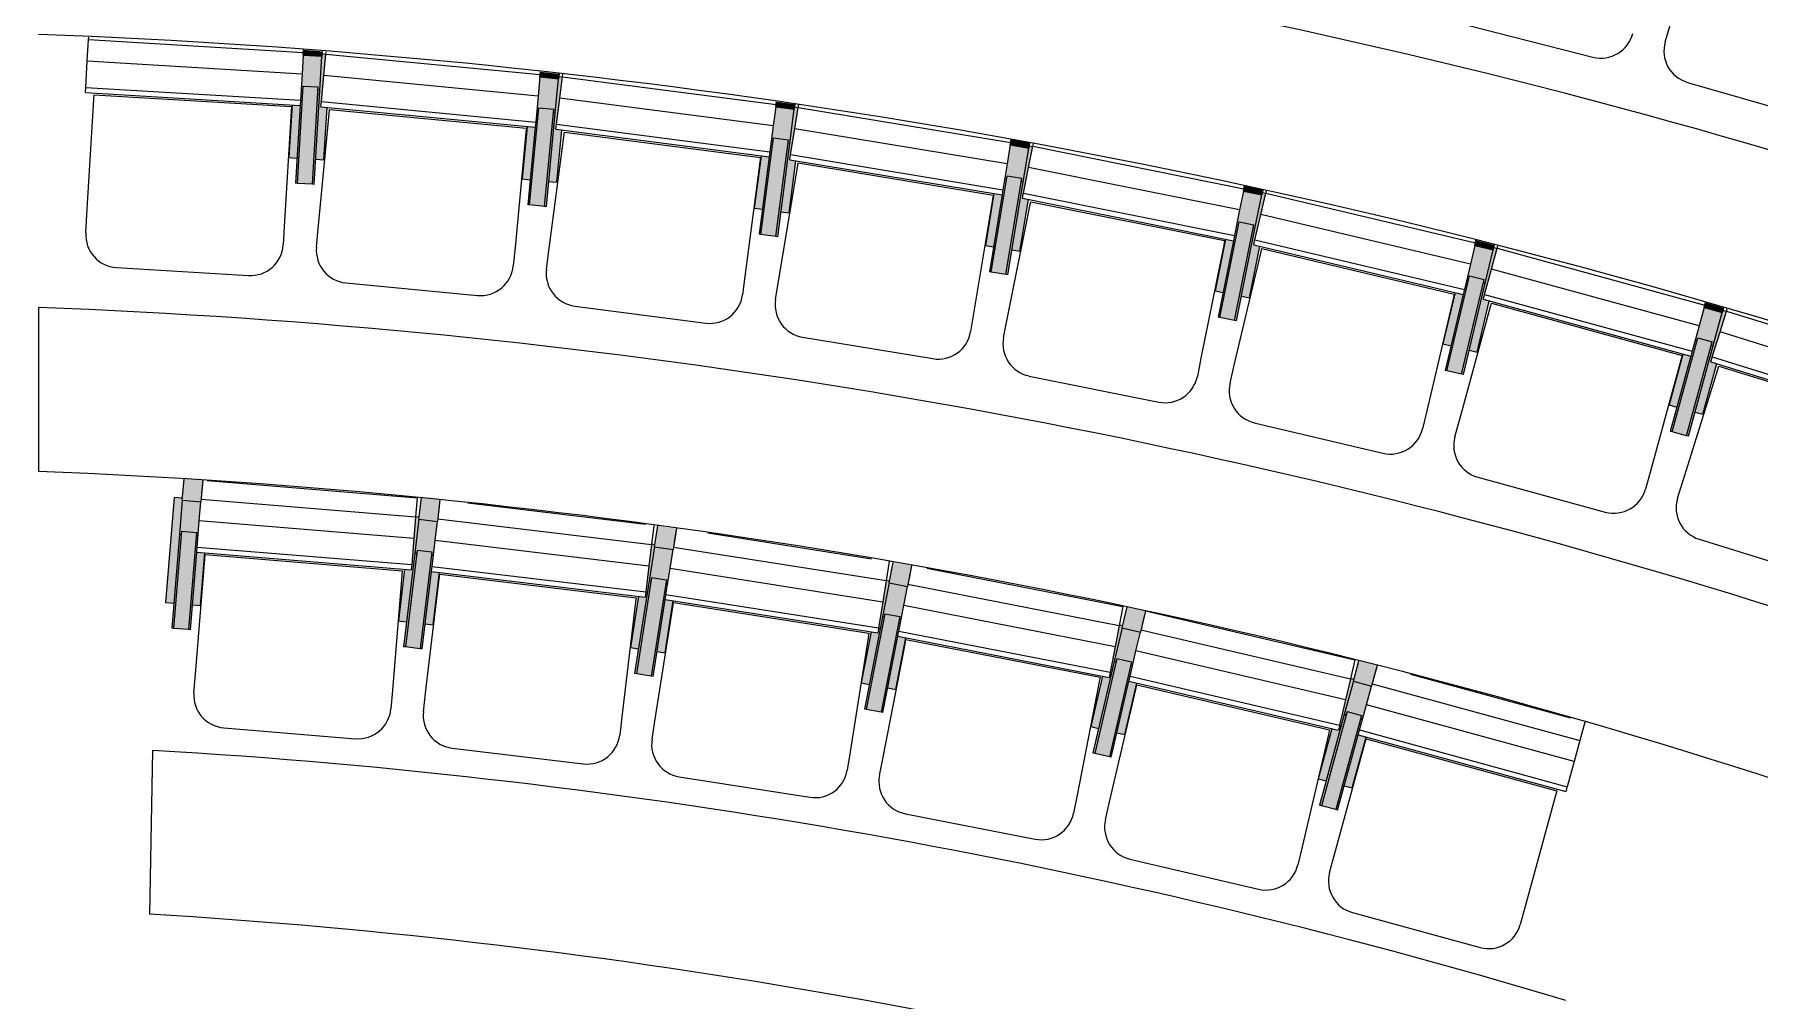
# Model space of a CAD drawing. Header units: millimetres. Extents: x 90978 to 295199, y -4084 to 97293.
# Drawn here: x 211489 to 215176, y 18647 to 20712 of the extents above; entities that cross this region are included whole.
import ezdxf

# ---------------------------------------------------------------- set-up
doc = ezdxf.new("R2010")
doc.units = ezdxf.units.MM
doc.header["$MEASUREMENT"] = 0
doc.layers.add('CSM-STL-XX-ZZ-M3-A-XXXX-00001_detached _19_04_21__rvt-1-Level 0$0$I-FURN', color=8, linetype='CONTINUOUS', lineweight=9)

msp = doc.modelspace()

# ---------------------------------------------------------------- hatches: boundary and pattern name
at = {"layer": 'CSM-STL-XX-ZZ-M3-A-XXXX-00001_detached _19_04_21__rvt-1-Level 0$0$I-FURN'}
h = msp.add_hatch(color=256, dxfattribs=at)
h.paths.add_polyline_path([(212107.8, 20444.1), (212114.6, 20556), (212101.3, 20557.3), (212111.9, 20669.2), (212103.9, 20669.7), (212090.3, 20445.1), (212099.2, 20444.6)], flags=0)
h.paths.add_polyline_path([(212050.4, 20447.5), (212057.2, 20560.1), (212039.7, 20560.1), (212032.9, 20448.6), (212047.2, 20447.7)], flags=0)
for points in [[(212099.2, 20592.1), (212103.6, 20665.4), (212063.7, 20667.8), (212059.6, 20594.5), (212063.3, 20595.2), (212064, 20601.6), (212095.7, 20599.7), (212095.7, 20593.2)], [(212103.6, 20665.4), (212104.3, 20675.7), (212064.4, 20678.9), (212063.7, 20667.8)], [(212602.3, 20544.2), (212609.3, 20617.3), (212569.4, 20621.1), (212562.9, 20548), (212566.5, 20548.6), (212567.1, 20555), (212599.1, 20551.9), (212599.1, 20545.3), (212600.1, 20545)], [(212609.3, 20617.3), (212610.2, 20627.6), (212570.5, 20632), (212569.4, 20621.1)], [(212051.1, 20393.6), (212063.3, 20595.2), (212059.3, 20594.5), (212047.2, 20393.8)], [(212083.2, 20391.6), (212095.7, 20599.7), (212063.7, 20601.6), (212051.1, 20393.6)], [(212087.1, 20391.4), (212099.2, 20592.1), (212095.3, 20593.3), (212083.2, 20391.6)], [(212547.4, 20347.5), (212566.5, 20548.6), (212562.5, 20548), (212543.5, 20347.9)], [(212579.4, 20344.4), (212599.1, 20551.9), (212567.1, 20555), (212547.4, 20347.5), (212562.9, 20346)], [(212583.3, 20344.1), (212602.3, 20544.2), (212598.4, 20545), (212579.4, 20344.4)], [(213103.5, 20479), (213112.7, 20551.9), (213073.3, 20557), (213064.3, 20484.2), (213068, 20485.8), (213068.6, 20491), (213100.5, 20486.8), (213100.5, 20480.2), (213102.9, 20479.2)], [(213112.9, 20551.9), (213114.3, 20562.6), (213074.7, 20568.1), (213073.3, 20557), (213112.7, 20551.9)], [(213041.8, 20284.3), (213067.8, 20484.6), (213063.8, 20484.2), (213037.9, 20284.8), (213039.2, 20284.6)], [(213073.6, 20280.2), (213100.5, 20486.8), (213068.6, 20491), (213041.8, 20284.3)], [(213077.5, 20279.7), (213102.9, 20479.2), (213099.7, 20480.5), (213073.6, 20280.2)], [(213602, 20396.6), (213613.7, 20469.1), (213574.6, 20475.6), (213563.3, 20403.2), (213566.6, 20403.4), (213567.9, 20409.7), (213599.4, 20404.5), (213599.4, 20397.7)], [(213614, 20469.1), (213615.9, 20480.7), (213576.5, 20487.4), (213574.6, 20475.6), (213612, 20469.4)], [(213533.7, 20204.1), (213566.6, 20403.4), (213562.6, 20403.1), (213529.8, 20204.8)], [(213565.4, 20198.9), (213599.4, 20404.5), (213567.7, 20409.7), (213533.7, 20204.1), (213536.5, 20203.7)], [(213569.3, 20198.2), (213602, 20396.6), (213598.3, 20398.2), (213565.4, 20198.9), (213567.9, 20198.5)], [(214112, 20369), (214114.1, 20379.6), (214075.1, 20388.5), (214072.8, 20376.9)], [(214097.5, 20297), (214112, 20369), (214072.8, 20376.9), (214059.1, 20304.9), (214062.3, 20305.1), (214064.7, 20311.1), (214095.1, 20305), (214093.8, 20298.8), (214095.1, 20298.2)], [(214022.6, 20107), (214062.3, 20305.1), (214058.3, 20304.9), (214018.7, 20107.8)], [(214054, 20100.7), (214094.8, 20305.1), (214063.5, 20310.8), (214022.6, 20107), (214053.3, 20100.9)], [(214057.9, 20099.9), (214097.5, 20297), (214093.8, 20298.8), (214054, 20100.7)], [(214589.2, 20180.4), (214606.2, 20251.9), (214567.3, 20261.1), (214551.3, 20189.7), (214554.4, 20189.7), (214555.9, 20195.9), (214587.1, 20188.5), (214585.6, 20182.3), (214587.1, 20181.5)], [(214606.2, 20251.9), (214608.6, 20262), (214569.8, 20272), (214567.3, 20261.1)], [(214507.8, 19993.1), (214554.4, 20189.7), (214550.3, 20189.6), (214503.9, 19994)], [(214539, 19985.7), (214587.1, 20188.5), (214555.9, 20195.9), (214507.8, 19993.1), (214535, 19986.7)], [(214542.9, 19984.8), (214588.4, 20180.9), (214585.6, 20182.3), (214539, 19985.7)], [(215076.7, 20046.9), (215096.1, 20117.8), (215057.5, 20128.4), (215039.2, 20057.5), (215042.1, 20057.4), (215043.8, 20063.6), (215074.8, 20055.1), (215073.1, 20048.9), (215074.8, 20048)], [(215096.1, 20117.8), (215098.8, 20127.7), (215060.4, 20138.9), (215057.5, 20128.4)], [(214988.8, 19862.6), (215042.1, 20057.4), (215038.1, 20057.4), (214985, 19863.6)], [(215019.8, 19854.1), (215074.8, 20055.1), (215043.8, 20063.6), (214988.8, 19862.6), (215012.4, 19856.1)], [(215023.6, 19853.1), (215076.7, 20046.9), (215073.1, 20048.9), (215019.8, 19854.1)], [(211844.9, 19713.1), (211848.7, 19759.4), (211808.8, 19761.5), (211805, 19716.4), (211836, 19713.9)], [(211838.9, 19639.9), (211844.9, 19713.1), (211805, 19716.4), (211799, 19643.2), (211803, 19643.9), (211803.5, 19650.2), (211835.6, 19647.6), (211836, 19640.9), (211837.7, 19640.3)], [(212350.3, 19671.3), (212355.8, 19717.2), (212316.1, 19721.6), (212310.6, 19676.1)], [(211818.5, 19439.9), (211835.6, 19647.6), (211803.5, 19650.2), (211786.4, 19442.5)], [(212341.6, 19598.4), (212350.3, 19671.3), (212310.6, 19676.1), (212301.9, 19603.1), (212305.9, 19603.6), (212307.2, 19609.9), (212338.6, 19606.2), (212338.6, 19599.5), (212339.9, 19599)], [(212853.9, 19610.9), (212861, 19655.9), (212821.3, 19661.5), (212814.4, 19617.1)], [(211786.4, 19442.5), (211803, 19643.9), (211799, 19643.2), (211782.5, 19442.9)], [(211822.4, 19439.6), (211838.9, 19639.9), (211835, 19641.2), (211818.5, 19439.9)], [(212842.5, 19538.3), (212853.9, 19610.9), (212814.4, 19617.1), (212803, 19544.5), (212807, 19544.9), (212808, 19551.2), (212839.7, 19546.2), (212839.7, 19539.5), (212840.3, 19539.2)], [(212281.9, 19403), (212305.9, 19603.6), (212301.9, 19603.1), (212278, 19403.5)], [(212313.8, 19399.2), (212337.5, 19606.3), (212306.7, 19610), (212281.9, 19403), (212311, 19399.6)], [(212317.7, 19398.8), (212341.6, 19598.4), (212337.8, 19599.8), (212313.8, 19399.2)], [(213354.8, 19531.9), (213363.6, 19577), (213324.2, 19583.7), (213315.6, 19539.6)], [(212775.6, 19345.3), (212807, 19544.9), (212803, 19544.5), (212771.7, 19345.9), (212773.8, 19345.6)], [(212807.4, 19340.3), (212838.9, 19546.3), (212808, 19551.2), (212775.6, 19345.3)], [(212811.3, 19339.7), (212842.5, 19538.3), (212838.7, 19539.9), (212807.4, 19340.3)], [(213340.8, 19459.8), (213354.8, 19531.9), (213315.6, 19539.4), (213301.9, 19467.5), (213305.6, 19467.7), (213306.8, 19474), (213338.3, 19467.8), (213338.1, 19461.1), (213338.3, 19461)], [(213266.9, 19269.4), (213305.6, 19467.7), (213301.5, 19467.5), (213263, 19270.2)], [(213298.4, 19263.3), (213338.1, 19467.9), (213306.8, 19474), (213266.9, 19269.4), (213270.7, 19268.7)], [(213852.6, 19434.6), (213863.3, 19480.3), (213824, 19488.3), (213813.6, 19443.7), (213848.3, 19435.6)], [(213302.3, 19262.5), (213340.8, 19459.8), (213337.1, 19461.6), (213298.4, 19263.3)], [(213835.9, 19363), (213852.6, 19434.6), (213813.6, 19443.7), (213796.9, 19372.1), (213801, 19372.2), (213802.4, 19378.4), (213833.7, 19371.1), (213832.6, 19364.7), (213833.7, 19364.2)], [(213755, 19175.5), (213801, 19372.2), (213796.9, 19372.1), (213751.2, 19176.4)], [(213786.3, 19168.2), (213832.6, 19371.4), (213802.4, 19378.4), (213755, 19175.5), (213764.4, 19173.3)], [(213790.1, 19167.3), (213835.9, 19363), (213832.2, 19364.9), (213786.9, 19168.1)], [(214346.4, 19319), (214358.4, 19363.2), (214319.7, 19373.2), (214307.8, 19329.5)], [(214327, 19248.1), (214346.4, 19319), (214307.8, 19329.5), (214288.4, 19258.6), (214292.5, 19258.5), (214294.2, 19264.7), (214325.2, 19256.2), (214323.5, 19250.1), (214325.2, 19249.1)], [(214239.3, 19063.7), (214292.5, 19258.5), (214288.4, 19258.5), (214235.5, 19064.7)], [(214270.3, 19055.2), (214325.2, 19256.2), (214294.2, 19264.7), (214239.3, 19063.7), (214267.4, 19056)], [(214274.1, 19054.2), (214327, 19248.1), (214323.3, 19249.4), (214270.3, 19055.2)]]:
    msp.add_hatch(color=256, dxfattribs=at).paths.add_polyline_path(points, flags=0)
h = msp.add_hatch(color=256, dxfattribs=at)
h.paths.add_polyline_path([(212605.8, 20396), (212616.4, 20507.6), (212603.2, 20509.3), (212617.7, 20620.9), (212609.7, 20621.6), (212588.5, 20397.6), (212603.2, 20396.2)], flags=0)
h.paths.add_polyline_path([(212548.6, 20401.4), (212559.2, 20513.7), (212541.8, 20515.4), (212531.1, 20403.1), (212547.4, 20401.5)], flags=0)
h = msp.add_hatch(color=256, dxfattribs=at)
h.paths.add_polyline_path([(213101.8, 20330.8), (213116.3, 20442), (213103.1, 20444.1), (213121.5, 20555.1), (213113.5, 20556.2), (213084.5, 20333), (213100.5, 20330.9)], flags=0)
h.paths.add_polyline_path([(213044.8, 20338.2), (213059.3, 20450), (213042, 20452.3), (213027.5, 20340.4), (213041.8, 20338.6)], flags=0)
h = msp.add_hatch(color=256, dxfattribs=at)
h.paths.add_polyline_path([(213595.3, 20248.5), (213613.6, 20359.1), (213600.5, 20361.7), (213622.6, 20472), (213614.6, 20472.8), (213578, 20251.3)], flags=0)
h.paths.add_polyline_path([(213538.6, 20257.9), (213557, 20369.1), (213539.7, 20372), (213521.3, 20260.7), (213536.5, 20258.2)], flags=0)
h = msp.add_hatch(color=256, dxfattribs=at)
h.paths.add_polyline_path([(214085.7, 20149.2), (214107.8, 20259.2), (214094.8, 20262.2), (214120.7, 20371.7), (214112.7, 20372.4), (214068.5, 20152.7)], flags=0)
h.paths.add_polyline_path([(214029.3, 20160.6), (214051.5, 20271.1), (214034.4, 20274.6), (214012.1, 20164), (214022.6, 20161.9)], flags=0)
h = msp.add_hatch(color=256, dxfattribs=at)
h.paths.add_polyline_path([(214572.3, 20033.1), (214598.2, 20142.2), (214585.3, 20145.8), (214615, 20254.3), (214606.9, 20255), (214555.3, 20037.2)], flags=0)
h.paths.add_polyline_path([(214516.4, 20046.4), (214542.4, 20156.1), (214525.3, 20160.2), (214499.3, 20050.4), (214507.8, 20048.4)], flags=0)
h = msp.add_hatch(color=256, dxfattribs=at)
h.paths.add_polyline_path([(215054.7, 19900.3), (215084.3, 20008.5), (215071.5, 20012.4), (215105, 20119.8), (215097.2, 20122), (215037.8, 19905), (215042.1, 19903.8)], flags=0)
h.paths.add_polyline_path([(214999.2, 19915.5), (215029, 20024.3), (215012.1, 20028.9), (214982.3, 19920.1), (214988.8, 19918.4)], flags=0)
h = msp.add_hatch(color=256, dxfattribs=at)
h.paths.add_polyline_path([(211844.2, 19491.8), (211853.4, 19604.2), (211836.1, 19605.6), (211826.8, 19493.2), (211838.9, 19492.2)], flags=0)
h.paths.add_polyline_path([(211786.9, 19496.5), (211805, 19720.8), (211788, 19722.2), (211769.5, 19497.9), (211786.4, 19496.5)], flags=0)
h = msp.add_hatch(color=256, dxfattribs=at)
h.paths.add_polyline_path([(212341.5, 19450.1), (212354.3, 19562.2), (212337.5, 19564.2), (212325.1, 19452.1), (212339.9, 19450.3)], flags=0)
h.paths.add_polyline_path([(212284.4, 19456.9), (212310.6, 19680.4), (212303.8, 19680.7), (212294.5, 19567.9), (212280.2, 19569), (212267, 19459), (212281.9, 19457.2)], flags=0)
h = msp.add_hatch(color=256, dxfattribs=at)
h.paths.add_polyline_path([(212836.9, 19390.2), (212854.4, 19501.6), (212837.1, 19504.3), (212819.6, 19392.9)], flags=0)
h.paths.add_polyline_path([(212780.1, 19399.1), (212814.4, 19621.5), (212807.7, 19622), (212794.3, 19509.6), (212780, 19511.3), (212762.8, 19401.8), (212775.6, 19399.8)], flags=0)
h = msp.add_hatch(color=256, dxfattribs=at)
h.paths.add_polyline_path([(213329.8, 19312), (213350.7, 19422.8), (213334.2, 19426), (213312.6, 19315.4)], flags=0)
h.paths.add_polyline_path([(213273.3, 19323), (213315.6, 19544), (213309.1, 19544.8), (213291, 19433), (213277.4, 19435.1), (213256.1, 19326.4), (213270.7, 19323.5)], flags=0)
h = msp.add_hatch(color=256, dxfattribs=at)
h.paths.add_polyline_path([(213819.4, 19215.7), (213844.5, 19325.7), (213828, 19329.5), (213802.3, 19219.7)], flags=0)
h.paths.add_polyline_path([(213763.4, 19228.8), (213813.6, 19448.1), (213807.4, 19449.1), (213785.7, 19337.9), (213771.6, 19340.7), (213746.4, 19232.8), (213755, 19230.8)], flags=0)
h = msp.add_hatch(color=256, dxfattribs=at)
h.paths.add_polyline_path([(214305.1, 19101.5), (214334.4, 19210.4), (214318, 19214.9), (214288.3, 19106.1), (214292.5, 19104.9)], flags=0)
h.paths.add_polyline_path([(214249.7, 19116.6), (214308.9, 19333.7), (214301.7, 19335.1), (214275.9, 19224.8), (214262, 19228.1), (214232.8, 19121.2), (214239.3, 19119.4)], flags=0)

# ---------------------------------------------------------------- linework, layer by layer
for p, q in [((214545.9, 20733.3), (214819.6, 20663.6)), ((214974.2, 20696.2), (214985.2, 20734.1)), ((211602.1, 20654.6), (211604.9, 20700.9)), ((211604.9, 20700.9), (211605.2, 20706.3)), ((211604.9, 20700.9), (212064, 20673.1)), ((211598.7, 20598.8), (211602.1, 20654.6)), ((212061.2, 20626.8), (211602.1, 20654.6)), ((212063.7, 20667.8), (212061.2, 20626.8)), ((212063.7, 20667.8), (212064.4, 20678.9)), ((212063.7, 20667.8), (212103.6, 20665.4)), ((212099.2, 20592.1), (212103.6, 20665.4)), ((212104.3, 20675.7), (212103.6, 20665.4)), ((212111.9, 20669.2), (212103.9, 20669.7)), ((212107.6, 20623.8), (212112, 20670)), ((212112, 20670), (212112.5, 20675)), ((212112, 20670), (212570, 20626.4)), ((212061.2, 20626.8), (212057.9, 20571.1)), ((212102.3, 20568.2), (212107.6, 20623.8)), ((212565.6, 20580.3), (212107.6, 20623.8)), ((212569.4, 20621.1), (212565.6, 20580.3)), ((212569.4, 20621.1), (212570.5, 20632)), ((212569.4, 20621.1), (212609.3, 20617.3)), ((212602.3, 20544.2), (212609.3, 20617.3)), ((212610.2, 20627.6), (212609.3, 20617.3)), ((212617.7, 20620.9), (212609.7, 20621.6)), ((212611.8, 20575.6), (212617.8, 20621.6)), ((212617.8, 20621.6), (212618.5, 20626.7)), ((212617.8, 20621.6), (213073.9, 20562.3)), ((215022, 20609.4), (215293.3, 20530.9)), ((211598.1, 20587.8), (211598.8, 20599.4)), ((211598.1, 20587.8), (212057.2, 20560.1)), ((211598.7, 20598.8), (212057.9, 20571.1)), ((211601.3, 20327.2), (211616.2, 20573.1)), ((211616.2, 20573.1), (211616.8, 20583.1)), ((211616.8, 20583.1), (212038.5, 20557.6)), ((212051.1, 20393.6), (212063.7, 20601.6)), ((212057.9, 20571.7), (212057.2, 20560.1)), ((212059.3, 20594.5), (212063.3, 20595.2)), ((212063.7, 20601.6), (212095.7, 20599.7)), ((212083.2, 20391.6), (212095.7, 20599.7)), ((212087.1, 20391.4), (212099.2, 20592.1)), ((212095.3, 20593.3), (212099.2, 20592.1)), ((212565.6, 20580.3), (212560.3, 20524.6)), ((212604.6, 20520.2), (212611.8, 20575.6)), ((213068, 20516.3), (212611.8, 20575.6)), ((212037.9, 20547.7), (212023, 20301.7)), ((212039.7, 20561.2), (212032.9, 20448.6)), ((212038.5, 20557.6), (212037.9, 20547.7)), ((212057.2, 20560.1), (212047.2, 20393.8)), ((212095.6, 20296.6), (212118.9, 20541.9)), ((212101.3, 20557.3), (212102.4, 20568.8)), ((212101.3, 20557.3), (212559.2, 20513.7)), ((212102.3, 20568.2), (212560.3, 20524.6)), ((212107.8, 20444.1), (212114.6, 20556)), ((212118.9, 20541.9), (212119.9, 20551.8)), ((212119.9, 20551.8), (212540.4, 20511.8)), ((212547.4, 20347.5), (212567.1, 20555)), ((212562.5, 20548), (212566.5, 20548.6)), ((212567.1, 20555), (212599.1, 20551.9)), ((212579.4, 20344.4), (212599.1, 20551.9)), ((212583.3, 20344.1), (212602.3, 20544.2)), ((212598.5, 20545.5), (212602.3, 20544.2)), ((213073.3, 20557), (213068, 20516.3)), ((213073.3, 20557), (213074.7, 20568.1)), ((213073.3, 20557), (213112.9, 20551.9)), ((213103.5, 20479), (213112.9, 20551.9)), ((213114.3, 20562.6), (213112.9, 20551.9)), ((213121.5, 20555.1), (213113.5, 20556.2)), ((213114, 20510.1), (213121.6, 20555.9)), ((213121.6, 20555.9), (213122.5, 20561.5)), ((213121.6, 20555.9), (213575.4, 20480.9)), ((212539.5, 20502), (212516.2, 20256.6)), ((212541.8, 20515.4), (212531.1, 20403.1)), ((212540.4, 20511.8), (212539.5, 20502)), ((212559.2, 20513.7), (212543.5, 20347.9)), ((212560.3, 20525.3), (212559.2, 20513.7)), ((212603.2, 20509.3), (212604.7, 20520.9)), ((212603.2, 20509.3), (213059.3, 20450)), ((212604.6, 20520.2), (213060.8, 20460.9)), ((212605.8, 20396), (212616.4, 20507.6)), ((212620.3, 20493.4), (212621.6, 20503.3)), ((212621.6, 20503.3), (213040.5, 20448.8)), ((213068, 20516.3), (213060.8, 20460.9)), ((213104.9, 20455), (213114, 20510.1)), ((213567.9, 20435.1), (213114, 20510.1)), ((212588.5, 20249.1), (212620.3, 20493.4)), ((213041.8, 20284.3), (213068.6, 20491)), ((213060.8, 20461.5), (213059.3, 20450)), ((213063.8, 20484.2), (213067.8, 20484.6)), ((213068.6, 20491), (213100.5, 20486.8)), ((213073.6, 20280.2), (213100.5, 20486.8)), ((213077.5, 20279.7), (213103.5, 20479)), ((213099.7, 20480.5), (213103.5, 20479)), ((213574.6, 20475.6), (213567.9, 20435.1)), ((213574.6, 20475.6), (213576.5, 20487.4)), ((213574.6, 20475.6), (213614, 20469.1)), ((213602, 20396.6), (213614, 20469.1)), ((213613.7, 20427.3), (213622.8, 20472.8)), ((213615.9, 20480.7), (213614, 20469.1)), ((213622.7, 20472), (213614.7, 20473.3)), ((213622.8, 20472.8), (213624.1, 20479)), ((213622.8, 20472.8), (214073.8, 20382.2)), ((212032.9, 20448.6), (212050.4, 20447.5)), ((212090.3, 20445.1), (212107.8, 20444.1)), ((213039.2, 20439), (213007.4, 20194.6)), ((213042, 20452.3), (213027.5, 20340.4)), ((213059.3, 20450), (213037.9, 20284.8)), ((213040.5, 20448.8), (213039.2, 20439)), ((213079.5, 20184.5), (213119.7, 20427.7)), ((213101.8, 20330.8), (213116.3, 20442)), ((213103.1, 20444.1), (213105, 20455.6)), ((213103.1, 20444.1), (213557, 20369.1)), ((213104.9, 20455), (213558.8, 20380)), ((213119.7, 20427.7), (213121.3, 20437.5)), ((213121.3, 20437.5), (213538.1, 20368.6)), ((213567.9, 20435.1), (213558.8, 20380)), ((213602.7, 20372.5), (213613.7, 20427.3)), ((214064.7, 20336.7), (213613.7, 20427.3)), ((212051.1, 20393.6), (212047.2, 20393.8)), ((212083.2, 20391.6), (212051.1, 20393.6)), ((212087.1, 20391.4), (212083.2, 20391.6)), ((212531.1, 20403.1), (212548.6, 20401.4)), ((212588.4, 20397.6), (212605.8, 20396)), ((213533.7, 20204.1), (213567.7, 20409.7)), ((213562.6, 20403.1), (213566.6, 20403.4)), ((213565.4, 20198.9), (213599.4, 20404.5)), ((213567.7, 20409.7), (213599.4, 20404.5)), ((213569.3, 20198.2), (213602, 20396.6)), ((213598.3, 20398.2), (213602, 20396.6)), ((214072.8, 20376.9), (214075.1, 20388.5)), ((213536.5, 20358.8), (213496.3, 20115.6)), ((213539.7, 20372), (213521.3, 20260.7)), ((213557, 20369.1), (213529.8, 20204.8)), ((213538.1, 20368.6), (213536.5, 20358.8)), ((213558.9, 20380.6), (213557, 20369.1)), ((213595.3, 20248.5), (213613.6, 20359.1)), ((213600.5, 20361.7), (213602.8, 20373.1)), ((213600.5, 20361.7), (214051.5, 20271.1)), ((213602.7, 20372.5), (214053.7, 20281.9)), ((213616.5, 20344.7), (213618.4, 20354.4)), ((213618.4, 20354.4), (214032.6, 20271.2)), ((214072.8, 20376.9), (214064.7, 20336.7)), ((214072.8, 20376.9), (214112, 20369)), ((214097.5, 20297), (214112, 20369)), ((214110.2, 20327.3), (214120.9, 20372.4)), ((214114.1, 20379.6), (214112, 20369)), ((214120.7, 20371.7), (214112.8, 20373.3)), ((214120.9, 20372.4), (214122.2, 20377.8)), ((214120.9, 20372.4), (214568.5, 20266.3)), ((211599, 20287.7), (211601.3, 20327.2)), ((212547.4, 20347.5), (212543.5, 20347.9)), ((212579.4, 20344.4), (212547.4, 20347.5)), ((212583.3, 20344.1), (212579.4, 20344.4)), ((213027.5, 20340.4), (213044.8, 20338.2)), ((213084.5, 20333), (213101.8, 20330.8)), ((213567.9, 20103.1), (213616.5, 20344.7)), ((214064.7, 20336.7), (214053.7, 20281.9)), ((214097.3, 20272.9), (214110.2, 20327.3)), ((214557.8, 20221.2), (214110.2, 20327.3)), ((212023, 20301.7), (212020.7, 20262.3)), ((212091.9, 20257.3), (212095.6, 20296.6)), ((213041.8, 20284.3), (213037.9, 20284.8)), ((213073.6, 20280.2), (213041.8, 20284.3)), ((213077.5, 20279.7), (213073.6, 20280.2)), ((214022.6, 20107), (214063.6, 20311.4)), ((214053.8, 20282.5), (214051.5, 20271.1)), ((214054, 20100.7), (214095.1, 20305)), ((214057.9, 20099.9), (214097.5, 20297)), ((214058.3, 20304.9), (214062.3, 20305.1)), ((214063.6, 20311.4), (214095.1, 20305)), ((214093.8, 20298.8), (214097.5, 20297)), ((212516.2, 20256.6), (212512.4, 20217.3)), ((212583.4, 20209.9), (212588.5, 20249.1)), ((213521.3, 20260.7), (213538.6, 20257.9)), ((213578, 20251.3), (213595.3, 20248.5)), ((214030.7, 20261.5), (213982.1, 20019.9)), ((214034.4, 20274.6), (214012.1, 20164)), ((214051.5, 20271.1), (214018.7, 20107.8)), ((214032.6, 20271.2), (214030.7, 20261.5)), ((214053.3, 20004.9), (214110.1, 20244.7)), ((214085.7, 20149.2), (214107.8, 20259.2)), ((214094.8, 20262.2), (214097.5, 20273.6)), ((214094.8, 20262.2), (214542.4, 20156.1)), ((214097.3, 20272.9), (214544.9, 20166.8)), ((214110.1, 20244.7), (214112.4, 20254.3)), ((214112.4, 20254.3), (214523.5, 20156.9)), ((214567.3, 20261.1), (214557.8, 20221.2)), ((214567.3, 20261.1), (214569.8, 20272)), ((214567.3, 20261.1), (214606.2, 20251.9)), ((214589.2, 20180.4), (214606.2, 20251.9)), ((214603, 20210.2), (214615.2, 20255)), ((214608.6, 20262), (214606.2, 20251.9)), ((214615, 20254.3), (214607.2, 20256.1)), ((214615.2, 20255), (214616.6, 20259.9)), ((214615.2, 20255), (215058.9, 20133.5)), ((211664.6, 20213.6), (211946.6, 20196.6)), ((213533.7, 20204.1), (213529.8, 20204.8)), ((213565.4, 20198.9), (213533.7, 20204.1)), ((214557.8, 20221.2), (214544.9, 20166.8)), ((214588.2, 20156.3), (214603, 20210.2)), ((215046.6, 20088.8), (214603, 20210.2)), ((212154.9, 20181), (212436.1, 20154.2)), ((213007.4, 20194.6), (213002.4, 20155.4)), ((213073, 20145.5), (213079.5, 20184.5)), ((213569.3, 20198.2), (213565.4, 20198.9)), ((214507.8, 19993.1), (214555.9, 20195.9)), ((214539, 19985.7), (214587.1, 20188.5)), ((214545.1, 20167.4), (214542.4, 20156.1)), ((214542.9, 19984.8), (214589.2, 20180.4)), ((214550.3, 20189.6), (214554.4, 20189.7)), ((214555.9, 20195.9), (214587.1, 20188.5)), ((214585.6, 20182.3), (214589.2, 20180.4)), ((211497.7, 20128.3), (211497.7, 19778.1)), ((212643.8, 20131.4), (212923.9, 20095)), ((214012.1, 20164), (214029.3, 20160.6)), ((214068.5, 20152.7), (214085.7, 20149.2)), ((214521.2, 20147.2), (214464.4, 19907.4)), ((214525.3, 20160.2), (214499.3, 20050.4)), ((214542.4, 20156.1), (214503.9, 19994)), ((214523.5, 20156.9), (214521.2, 20147.2)), ((214572.3, 20033.1), (214598.2, 20142.2)), ((214585.3, 20145.8), (214588.4, 20157)), ((214585.3, 20145.8), (215029, 20024.3)), ((214588.2, 20156.3), (215031.9, 20034.9)), ((214600.1, 20127.7), (214602.7, 20137.3)), ((214602.7, 20137.3), (215010.2, 20025.7)), ((215057.5, 20128.4), (215046.6, 20088.8)), ((215057.5, 20128.4), (215060.4, 20138.9)), ((215057.5, 20128.4), (215096.1, 20117.8)), ((213496.3, 20115.6), (213489.8, 20076.7)), ((213560.2, 20064.4), (213567.9, 20103.1)), ((214022.6, 20107), (214018.7, 20107.8)), ((214054, 20100.7), (214022.6, 20107)), ((214057.9, 20099.9), (214054, 20100.7)), ((214535, 19890), (214600.1, 20127.7)), ((215076.7, 20046.9), (215096.1, 20117.8)), ((215091.4, 20076.3), (215105.2, 20120.6)), ((215098.8, 20127.7), (215096.1, 20117.8)), ((215105, 20119.8), (215097.2, 20122)), ((215105.2, 20120.6), (215106.7, 20125.5)), ((215105.2, 20120.6), (215544.4, 19983.9)), ((213130.7, 20065.1), (213409.4, 20019)), ((214988.8, 19862.6), (215043.8, 20063.6)), ((215019.8, 19854.1), (215074.8, 20055.1)), ((215046.6, 20088.8), (215031.9, 20034.9)), ((215038.1, 20057.5), (215042.1, 20057.4)), ((215043.8, 20063.6), (215074.8, 20055.1)), ((215074.8, 20022.9), (215091.4, 20076.3)), ((215530.6, 19939.6), (215091.4, 20076.3)), ((213982.1, 20019.9), (213974.3, 19981.1)), ((214499.3, 20050.4), (214516.4, 20046.4)), ((214555.3, 20037.2), (214572.3, 20033.1)), ((215012.1, 20028.9), (214982.3, 19920.1)), ((215029, 20024.3), (214985, 19863.6)), ((215010.2, 20025.7), (215007.5, 20016.1)), ((215023.6, 19853.1), (215076.7, 20046.9)), ((215032.1, 20035.5), (215029, 20024.3)), ((215071.5, 20012.4), (215075, 20023.5)), ((215073.1, 20048.9), (215076.7, 20046.9)), ((215074.8, 20022.9), (215514, 19886.2)), ((213615, 19981.9), (213891.9, 19926.3)), ((214044.2, 19966.4), (214053.3, 20004.9)), ((214507.8, 19993.1), (214503.9, 19994)), ((214539, 19985.7), (214507.8, 19993.1)), ((214542.9, 19984.8), (214539, 19985.7)), ((215007.5, 20016.1), (214942.4, 19778.4)), ((215012.4, 19758.5), (215085.6, 19993.8)), ((215054.7, 19900.3), (215084.3, 20008.5)), ((215071.5, 20012.4), (215510.8, 19875.7)), ((215085.6, 19993.8), (215088.6, 20003.3)), ((215088.6, 20003.3), (215492, 19877.8)), ((214464.4, 19907.4), (214455.3, 19869)), ((214982.3, 19920.1), (214999.2, 19915.5)), ((214096.1, 19882.2), (214371, 19817)), ((214524.5, 19851.9), (214535, 19890)), ((215037.8, 19905), (215054.7, 19900.3)), ((214988.8, 19862.6), (214985, 19863.6)), ((215019.8, 19854.1), (214988.8, 19862.6)), ((215023.6, 19853.1), (215019.8, 19854.1)), ((211805, 19716.4), (211808.8, 19761.5)), ((211848.7, 19759.4), (211844.9, 19713.1)), ((211848.7, 19759.4), (211846.3, 19730.4)), ((214573.6, 19765.9), (214846, 19691.3)), ((214942.4, 19778.4), (214932, 19740.3)), ((211858.4, 19758.9), (212307.2, 19721.9)), ((215000.7, 19720.8), (215012.4, 19758.5)), ((211788, 19722.2), (211769.5, 19497.9)), ((211805.4, 19720.7), (211788, 19722.2)), ((211805, 19716.4), (211799, 19643.2)), ((211805, 19716.4), (211844.9, 19713.1)), ((211841.5, 19672.2), (211844.9, 19713.1)), ((211845.3, 19718.5), (212303.8, 19680.7)), ((212307.2, 19721.9), (212303.8, 19680.7)), ((212310.6, 19676.1), (212316.1, 19721.6)), ((212355.8, 19717.2), (212350.3, 19671.3)), ((212355.8, 19717.2), (212352.4, 19688.5)), ((212415.4, 19710.6), (212794.8, 19665.2)), ((211803.5, 19650.2), (211786.4, 19442.5)), ((211803.5, 19650.2), (211835.6, 19647.6)), ((211837, 19616.5), (211841.5, 19672.2)), ((212300, 19634.5), (211841.5, 19672.2)), ((212303.8, 19680.7), (212300, 19634.5)), ((212310.6, 19676.1), (212301.9, 19603.1)), ((212311.1, 19680.4), (212303.8, 19681.2)), ((212310.6, 19676.1), (212350.3, 19671.3)), ((212345.5, 19630.6), (212350.3, 19671.3)), ((212351, 19676.6), (212807.7, 19622)), ((212812.6, 19662.7), (212807.7, 19622)), ((212814.4, 19617.1), (212821.3, 19661.5)), ((212861, 19655.9), (212853.9, 19610.9)), ((212861, 19655.9), (212856.6, 19628)), ((211799, 19643.2), (211782.5, 19442.9)), ((211799, 19643.2), (211803, 19643.9)), ((211835.6, 19647.6), (211818.5, 19439.9)), ((211835, 19641.2), (211838.9, 19639.9)), ((211836.1, 19605.6), (211837, 19617.2)), ((211837, 19616.5), (212295.4, 19578.8)), ((212300, 19634.5), (212295.4, 19578.8)), ((212338.8, 19575.1), (212345.5, 19630.6)), ((212802.2, 19575.9), (212345.5, 19630.6)), ((212807.7, 19622), (212802.2, 19575.9)), ((212814.4, 19617.1), (212803, 19544.5)), ((212815, 19621.4), (212807.8, 19622.5)), ((212814.4, 19617.1), (212853.9, 19610.9)), ((212854.7, 19616.2), (213309.1, 19544.8)), ((212927.9, 19646.5), (213277.9, 19591.5)), ((215046.7, 19633.2), (215316.4, 19549.2)), ((211822.4, 19439.6), (211836.1, 19605.6)), ((211833.2, 19345), (211853.4, 19590.6)), ((211836.1, 19605.6), (212294.5, 19567.9)), ((211844.2, 19491.8), (211853.5, 19604.2)), ((211853.4, 19590.6), (211854.2, 19600.5)), ((211854.2, 19600.5), (212275.3, 19565.8)), ((212301.9, 19603.1), (212278, 19403.5)), ((212306.7, 19610), (212281.9, 19403)), ((212295.5, 19579.4), (212294.5, 19567.9)), ((212301.9, 19603.1), (212305.9, 19603.6)), ((212306.7, 19610), (212338.6, 19606.2)), ((212338.6, 19606.2), (212313.8, 19399.2)), ((212337.5, 19564.2), (212338.9, 19575.7)), ((212337.8, 19599.8), (212341.6, 19598.4)), ((212338.8, 19575.1), (212795.6, 19520.4)), ((212802.2, 19575.9), (212795.6, 19520.4)), ((212847.5, 19570.3), (212853.9, 19610.9)), ((213315.5, 19585.2), (213309.1, 19544.8)), ((213315.6, 19539.6), (213324.2, 19583.7)), ((213363.6, 19577), (213354.8, 19531.9)), ((213363.6, 19577), (213358.2, 19548.9)), ((212274.5, 19555.9), (212254.2, 19310.3)), ((212280.2, 19569), (212267, 19459)), ((212275.3, 19565.8), (212274.5, 19555.9)), ((212317.7, 19398.8), (212337.5, 19564.2)), ((212325.1, 19303.8), (212354.3, 19548.5)), ((212337.5, 19564.2), (212794.3, 19509.6)), ((212341.5, 19450.1), (212354.9, 19562.1)), ((212354.3, 19548.5), (212355.5, 19558.4)), ((212355.5, 19558.4), (212775, 19508.2)), ((212803, 19544.5), (212771.7, 19345.9)), ((212808, 19551.2), (212775.6, 19345.3)), ((212803, 19544.5), (212807, 19544.9)), ((212839.7, 19546.2), (212807.4, 19340.3)), ((212808, 19551.2), (212839.7, 19546.2)), ((212838.7, 19539.9), (212842.5, 19538.3)), ((212838.8, 19515.1), (212847.5, 19570.3)), ((213301.9, 19498.9), (212847.5, 19570.3)), ((213315.6, 19539.6), (213301.5, 19467.5)), ((213309.1, 19544.8), (213301.9, 19498.9)), ((213316.4, 19543.8), (213309.2, 19545.3)), ((213315.6, 19539.6), (213354.8, 19531.9)), ((213396.4, 19571.4), (213815.3, 19489.7)), ((212780, 19511.3), (212762.8, 19401.8)), ((212775, 19508.2), (212773.8, 19498.3)), ((212795.6, 19521.1), (212794.3, 19509.6)), ((212811.3, 19339.7), (212837.1, 19504.3)), ((212836.9, 19390.2), (212854.4, 19501.6)), ((212837.1, 19504.3), (212838.9, 19515.8)), ((212837.1, 19504.3), (213291.5, 19432.9)), ((212838.8, 19515.1), (213293.2, 19443.7)), ((213347, 19491.7), (213354.8, 19531.9)), ((213355.9, 19537.2), (213807.4, 19449.1)), ((211769.5, 19497.9), (211786.9, 19496.5)), ((211826.8, 19493.2), (211844.2, 19491.8)), ((212773.8, 19498.3), (212744.5, 19253.7)), ((212815.1, 19244.6), (212853.3, 19488)), ((212853.3, 19488), (212854.9, 19497.8)), ((212854.9, 19497.8), (213272.2, 19432.2)), ((213301.5, 19467.5), (213263, 19270.2)), ((213306.8, 19474), (213266.9, 19269.4)), ((213301.9, 19498.9), (213293.2, 19443.7)), ((213338.3, 19467.8), (213298.4, 19263.3)), ((213301.5, 19467.5), (213305.6, 19467.7)), ((213306.8, 19474), (213338.3, 19467.8)), ((213336.3, 19436.8), (213347, 19491.7)), ((213798.5, 19403.5), (213347, 19491.7)), ((213815.3, 19489.7), (213807.4, 19449.1)), ((213813.6, 19443.7), (213824, 19488.3)), ((213863.3, 19480.3), (213852.6, 19434.6)), ((213863.3, 19480.3), (213856.5, 19451.4)), ((213863.2, 19480.1), (214311.1, 19375.4)), ((211786.4, 19442.5), (211782.5, 19442.9)), ((211818.5, 19439.9), (211786.4, 19442.5)), ((211822.4, 19439.6), (211818.5, 19439.9)), ((212267, 19459), (212284.4, 19456.9)), ((212324.1, 19452.2), (212341.5, 19450.1)), ((213277.4, 19435.1), (213256.1, 19326.4)), ((213272.2, 19432.2), (213270.7, 19422.4)), ((213293.4, 19444.4), (213291.5, 19432.9)), ((213334.2, 19426), (213336.4, 19437.4)), ((213336.3, 19436.8), (213787.8, 19348.7)), ((213337.1, 19461.6), (213340.8, 19459.8)), ((213813.6, 19443.7), (213796.9, 19372.1)), ((213807.4, 19449.1), (213798.5, 19403.5)), ((213814.6, 19447.9), (213807.5, 19449.6)), ((213813.6, 19443.7), (213852.6, 19434.6)), ((213843.2, 19394.6), (213852.6, 19434.6)), ((213853.8, 19439.8), (214301.7, 19335.1)), ((212281.9, 19403), (212278, 19403.5)), ((212313.8, 19399.2), (212281.9, 19403)), ((212317.7, 19398.8), (212313.8, 19399.2)), ((212762.8, 19401.8), (212780.1, 19399.1)), ((212819.6, 19392.9), (212836.9, 19390.2)), ((213270.7, 19422.4), (213232.4, 19179)), ((213302.3, 19262.5), (213334.2, 19426)), ((213302.6, 19167.3), (213349.8, 19409.2)), ((213329.8, 19312), (213351.4, 19422.7)), ((213334.2, 19426), (213785.7, 19337.9)), ((213349.8, 19409.2), (213351.7, 19418.9)), ((213351.7, 19418.9), (213766.3, 19338)), ((213798.5, 19403.5), (213787.8, 19348.7)), ((213830.5, 19340.2), (213843.2, 19394.6)), ((214291.2, 19289.9), (213843.2, 19394.6)), ((213796.9, 19372.1), (213751.2, 19176.4)), ((213802.4, 19378.4), (213755, 19175.5)), ((213833.7, 19371.1), (213786.3, 19168.2)), ((213796.9, 19372.1), (213801, 19372.2)), ((213802.4, 19378.4), (213833.7, 19371.1)), ((213832.2, 19364.9), (213835.9, 19363)), ((214311.1, 19375.4), (214301.7, 19335.1)), ((214307.8, 19329.5), (214319.7, 19373.2)), ((214358.4, 19363.2), (214346.4, 19319)), ((214358.4, 19363.2), (214350.9, 19335.6)), ((211829.9, 19305.6), (211833.2, 19345)), ((212775.6, 19345.3), (212771.7, 19345.9)), ((212807.4, 19340.3), (212775.6, 19345.3)), ((212811.3, 19339.7), (212807.4, 19340.3)), ((213256.1, 19326.4), (213273.3, 19323)), ((213764.4, 19328.2), (213717.2, 19086.4)), ((213771.6, 19340.7), (213746.4, 19232.8)), ((213766.3, 19338), (213764.4, 19328.2)), ((213787.9, 19349.3), (213785.7, 19337.9)), ((213790.1, 19167.3), (213828, 19329.5)), ((213819.4, 19215.7), (213845.1, 19325.5)), ((213828, 19329.5), (213830.7, 19340.8)), ((213828, 19329.5), (214275.9, 19224.8)), ((213830.5, 19340.2), (214278.4, 19235.5)), ((213843, 19312.1), (213845.2, 19321.8)), ((213845.2, 19321.8), (214256.6, 19225.6)), ((214307.8, 19329.5), (214288.4, 19258.6)), ((214301.7, 19335.1), (214291.2, 19289.9)), ((214308.9, 19333.7), (214301.8, 19335.6)), ((214307.8, 19329.5), (214346.4, 19319)), ((214335.6, 19279.4), (214346.4, 19319)), ((214347.8, 19324.1), (214791.5, 19203)), ((214430.1, 19344.5), (214771.9, 19251.2)), ((212254.2, 19310.3), (212251, 19270.9)), ((212320.4, 19264.6), (212325.1, 19303.8)), ((213312.6, 19315.4), (213329.8, 19312)), ((213786.9, 19072.1), (213843, 19312.1)), ((214291.2, 19289.9), (214278.4, 19235.5)), ((212744.5, 19253.7), (212739.8, 19214.4)), ((212808.9, 19205.5), (212815.1, 19244.6)), ((213266.9, 19269.4), (213263, 19270.2)), ((213298.4, 19263.3), (213266.9, 19269.4)), ((213302.3, 19262.5), (213298.4, 19263.3)), ((214288.4, 19258.6), (214235.5, 19064.7)), ((214294.2, 19264.7), (214239.3, 19063.7)), ((214325.2, 19256.2), (214270.3, 19055.2)), ((214288.4, 19258.6), (214292.5, 19258.5)), ((214294.2, 19264.7), (214325.2, 19256.2)), ((214320.8, 19225.5), (214335.6, 19279.4)), ((214323.5, 19250.1), (214327, 19248.1)), ((214779.3, 19158.2), (214335.6, 19279.4)), ((211894, 19230.1), (212175.5, 19206.9)), ((213746.4, 19232.8), (213763.4, 19228.8)), ((213802.3, 19219.7), (213819.4, 19215.7)), ((214254.4, 19215.9), (214198.3, 18976)), ((214262, 19228.1), (214232.8, 19121.2)), ((214256.6, 19225.6), (214254.4, 19215.9)), ((214274.1, 19054.2), (214318, 19214.9)), ((214278.6, 19236.1), (214275.9, 19224.8)), ((214305.1, 19101.5), (214334.8, 19210.3)), ((214318, 19214.9), (214321, 19226.1)), ((214318, 19214.9), (214761.7, 19093.7)), ((214320.8, 19225.5), (214764.6, 19104.3)), ((214332.3, 19196.9), (214334.9, 19206.5)), ((214334.9, 19206.5), (214742.4, 19095.2)), ((214802.3, 19242.4), (214791.5, 19203)), ((211741.3, 19181.9), (211734.9, 18831.7)), ((212381.6, 19186.8), (212662, 19153.2)), ((213232.4, 19179), (213226.3, 19139.9)), ((213755, 19175.5), (213751.2, 19176.4)), ((213786.3, 19168.2), (213755, 19175.5)), ((214267.4, 18959.2), (214332.3, 19196.9)), ((214791.5, 19203), (214779.3, 19158.2)), ((213295, 19128.5), (213302.6, 19167.3)), ((213790.1, 19167.3), (213786.3, 19168.2)), ((214779.3, 19158.2), (214764.6, 19104.3)), ((212867.2, 19125.5), (213146.3, 19081.7)), ((214232.8, 19121.2), (214249.7, 19116.6)), ((214288.3, 19106.1), (214305.1, 19101.5)), ((214764.8, 19105), (214761.7, 19093.7)), ((213717.2, 19086.4), (213709.6, 19047.6)), ((213777.9, 19033.7), (213786.9, 19072.1)), ((214239.3, 19063.7), (214235.5, 19064.7)), ((214270.3, 19055.2), (214239.3, 19063.7)), ((214739.8, 19085.7), (214674.9, 18847.9)), ((214742.4, 19095.2), (214739.8, 19085.7)), ((213350.3, 19046.4), (213627.5, 18992.3)), ((214274.1, 19054.2), (214270.3, 19055.2)), ((213830.1, 18949.6), (214105.2, 18885.3)), ((214198.3, 18976), (214189.3, 18937.5)), ((214257, 18921.1), (214267.4, 18959.2)), ((214674.9, 18847.9), (214664.5, 18809.8)), ((214306.1, 18835.1), (214578.6, 18760.7))]:
    msp.add_line(p, q, dxfattribs=at)
for centre, radius, start, end in [((210954.4, 5981.5), 16955.9, 59.81536, 88.19254), ((210954.4, 5981.5), 16605.9, 59.81147, 88.15444), ((210954.4, 5981.5), 16022.9, 59.80461, 88.08726), ((210954.4, 5981.5), 15672.9, 59.80025, 88.04453), ((210962.9, 5981.5), 15089.9, 59.79253, 87.96895), ((210962.9, 5981.5), 14739.9, 59.7876, 87.9207), ((214836.9, 20731.4), 70, 255.7102, 345.7102), ((215041.4, 20676.7), 70, 163.8535, 253.8535), ((211668.8, 20283.5), 70, 176.5438, 266.5438), ((211950.8, 20266.5), 70, 266.5438, 356.5438), ((212161.5, 20250.7), 70, 174.5678, 264.5678), ((212442.7, 20223.9), 70, 264.5678, 354.5678), ((212652.8, 20200.8), 70, 172.5919, 262.5919), ((210962.9, 5981.5), 14156.9, 59.79253, 87.83503), ((212932.9, 20164.4), 70, 262.5919, 352.5919), ((213142.1, 20134.1), 70, 170.616, 260.616), ((213420.8, 20088.1), 70, 260.616, 350.616), ((213628.8, 20050.6), 70, 168.64, 258.64), ((213905.7, 19994.9), 70, 258.64, 348.64), ((214112.3, 19950.3), 70, 166.6641, 256.6641), ((214387.1, 19885.1), 70, 256.6641, 346.6641), ((214592.1, 19833.4), 70, 164.6882, 254.6882), ((210962.9, 5981.5), 13806.9, 59.7876, 87.78012), ((214864.5, 19758.8), 70, 254.6882, 344.6882), ((215067.5, 19700), 70, 162.7122, 252.7122), ((211899.7, 19299.8), 70, 175.2922, 265.2922), ((212181.2, 19276.7), 70, 265.2922, 355.2922), ((212389.9, 19256.3), 70, 173.1803, 263.1803), ((212670.3, 19222.7), 70, 263.1803, 353.1803), ((210962.9, 5981), 13223.9, 73.30359, 86.62526), ((212878.1, 19194.7), 70, 171.0685, 261.0685), ((213157.1, 19150.8), 70, 261.0685, 351.0685), ((213363.7, 19115.1), 70, 168.9566, 258.9566), ((213640.9, 19061), 70, 258.9566, 348.9566), ((213846.1, 19017.7), 70, 166.8447, 256.8447), ((214121.1, 18953.4), 70, 256.8447, 346.8447), ((214324.5, 18902.6), 70, 164.7328, 254.7328), ((210962.9, 5981), 12873.9, 73.30362, 86.56221), ((214597, 18828.2), 70, 254.7328, 344.7328)]:
    msp.add_arc(centre, radius, start, end, dxfattribs=at)

doc.saveas('drawing.dxf')
